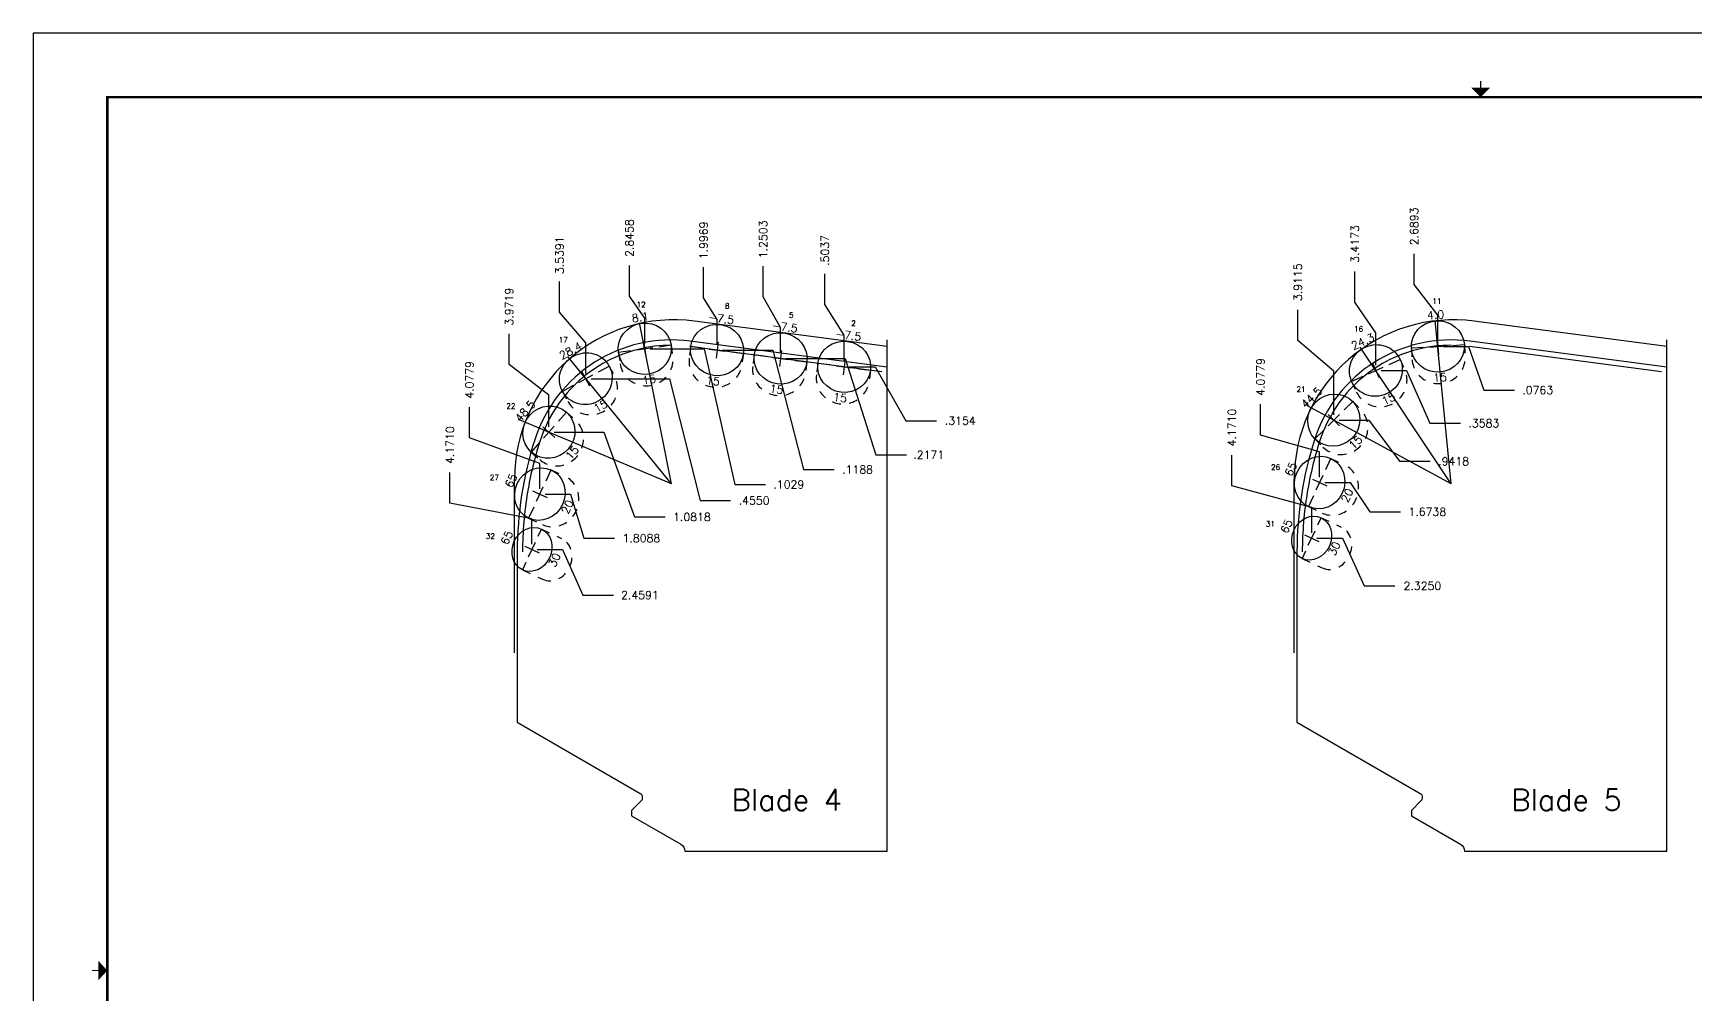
# Model space of a CAD drawing. Extents: x 72.5 to 140.5, y 4 to 26.
# Drawn here: x 106.5 to 126.02, y 14.67 to 25.96 of the extents above; entities that cross this region are included whole.
import ezdxf
from ezdxf.enums import TextEntityAlignment as Align

# ---------------------------------------------------------------- set-up
doc = ezdxf.new("R2010")
doc.units = 0
doc.header["$MEASUREMENT"] = 0
doc.header["$PDMODE"] = 3
doc.linetypes.add('CENTER2', pattern=[1.125, 0.75, -0.125, 0.125, -0.125])
doc.linetypes.add('HIDDEN2', pattern=[0.1875, 0.125, -0.0625])
doc.layers.get('0').update_dxf_attribs({"linetype": 'CONTINUOUS'})
doc.layers.get('Defpoints').update_dxf_attribs({"color": 10, "linetype": 'CONTINUOUS'})
doc.layers.add('Blade4', color=7, linetype='CONTINUOUS', true_color=0x00cccc)
doc.layers.add('Blade5', color=7, linetype='CONTINUOUS', true_color=0x0066cc)
for name, color, linetype in [('CLine', 5, 'CENTER2'), ('Dims', 4, 'CONTINUOUS'), ('Title Block', 7, 'CONTINUOUS')]:
    doc.layers.add(name, color=color, linetype=linetype)
doc.styles.add('RomanD', font='romand.shx', dxfattribs={"width": 0.9})
doc.styles.add('RomanS', font='romans')
doc.dimstyles.get("Standard").update_dxf_attribs({"dimtxt": 0.094, "dimasz": 0.18, "dimexe": 0.0625, "dimexo": 0.0625, "dimgap": 0.09, "dimtad": 0, "dimtih": 1, "dimtoh": 1, "dimdec": 4, "dimzin": 4, "dimdsep": 46, "dimtxsty": 'RomanS', "dimcen": 0.09, "dimazin": 1, "dimtfac": 1, "dimtdec": 4, "dimtofl": 0, "dimtmove": 0, "dimatfit": 1, "dimfxl": 1, "dimtolj": 1, "dimtzin": 0, "dimarcsym": 0})

# ---------------------------------------------------------------- blocks, each defined once
blk = doc.blocks.new('CMark')
at = {"layer": 'CLine'}
for p, q in [((-0.094, 0), (0.094, 0)), ((0, 0.094), (0, -0.094))]:
    blk.add_line(p, q, dxfattribs=at)
blk = doc.blocks.new('1613@15')
for p, q in [((-0.17, 0), (-0.312, 0)), ((0.171, 0), (0.312, 0))]:
    blk.add_line(p, q)
at = {"color": 8, "linetype": 'HIDDEN2', "ltscale": 0.5}
blk.add_line((-0.312, 0), (-0.312, -0.135), dxfattribs=at)
at = {"color": 8, "linetype": 'HIDDEN2', "ltscale": 0.5, "flags": 128}
blk.add_lwpolyline([(0.312, 0), (0.312, -0.135)], dxfattribs=at)
blk.add_ellipse((0, 0), major_axis=(-0.312, 0), ratio=0.965926, start_param=-3.141592653589793, end_param=3.141592653589793)
at = {"color": 8, "linetype": 'HIDDEN2', "ltscale": 0.5}
blk.add_ellipse((0, -0.135), major_axis=(-0.312, 0), ratio=0.965926, start_param=0, end_param=3.141593, dxfattribs=at)
blk.add_blockref('CMark', (0, 0))
at = {"style": 'RomanS'}
blk.add_text('15', height=0.094, dxfattribs=at).set_placement((0, -0.364), align=Align.MIDDLE_CENTER)
blk.add_attdef('ANG', text='', height=0.094, dxfattribs=at).set_placement((0, 0.298), align=Align.BOTTOM_CENTER)
blk = doc.blocks.new('*D260')
at = {"layer": 'Defpoints', "color": 0, "transparency": 16777216}
for p in [(115.795, 23.132), (116.524, 22.358), (116.02, 22.042)]:
    blk.add_point(p, dxfattribs=at)
at = {"layer": 'Dims', "color": 0, "lineweight": -2, "transparency": 16777216}
for p, q in [((115.795, 22.772), (115.795, 23.132)), ((116.02, 22.412), (115.795, 22.772)), ((116.02, 22.105), (116.02, 22.412))]:
    blk.add_line(p, q, dxfattribs=at)
at = {"layer": 'Dims', "color": 0, "transparency": 16777216, "insert": (115.795, 23.408), "char_height": 0.094, "attachment_point": 5, "rotation": 90, "style": 'RomanS'}
blk.add_mtext('\\A1;.5037', dxfattribs=at)
blk = doc.blocks.new('*D261')
at = {"layer": 'Defpoints', "color": 0, "transparency": 16777216}
for p in [(115.069, 23.222), (116.524, 22.358), (115.274, 22.14)]:
    blk.add_point(p, dxfattribs=at)
at = {"layer": 'Dims', "color": 0, "lineweight": -2, "transparency": 16777216}
for p, q in [((115.069, 22.862), (115.069, 23.222)), ((115.274, 22.502), (115.069, 22.862)), ((115.274, 22.203), (115.274, 22.502))]:
    blk.add_line(p, q, dxfattribs=at)
at = {"layer": 'Dims', "color": 0, "transparency": 16777216, "insert": (115.069, 23.538), "char_height": 0.094, "attachment_point": 5, "rotation": 90, "style": 'RomanS'}
blk.add_mtext('\\A1;1.2503', dxfattribs=at)
blk = doc.blocks.new('*D262')
at = {"layer": 'Defpoints', "color": 0, "transparency": 16777216}
for p in [(114.369, 23.213), (116.524, 22.358), (114.527, 22.239)]:
    blk.add_point(p, dxfattribs=at)
at = {"layer": 'Dims', "color": 0, "lineweight": -2, "transparency": 16777216}
for p, q in [((114.369, 22.853), (114.369, 23.213)), ((114.527, 22.599), (114.369, 22.853)), ((114.527, 22.301), (114.527, 22.599))]:
    blk.add_line(p, q, dxfattribs=at)
at = {"layer": 'Dims', "color": 0, "transparency": 16777216, "insert": (114.369, 23.526), "char_height": 0.094, "attachment_point": 5, "rotation": 90, "style": 'RomanS'}
blk.add_mtext('\\A1;1.9969', dxfattribs=at)
blk = doc.blocks.new('*D263')
at = {"layer": 'Defpoints', "color": 0, "transparency": 16777216}
for p in [(113.498, 23.231), (116.524, 22.358), (113.678, 22.255)]:
    blk.add_point(p, dxfattribs=at)
at = {"layer": 'Dims', "color": 0, "lineweight": -2, "transparency": 16777216}
for p, q in [((113.498, 22.871), (113.498, 23.231)), ((113.678, 22.615), (113.498, 22.871)), ((113.678, 22.317), (113.678, 22.615))]:
    blk.add_line(p, q, dxfattribs=at)
at = {"layer": 'Dims', "color": 0, "transparency": 16777216, "insert": (113.498, 23.553), "char_height": 0.094, "attachment_point": 5, "rotation": 90, "style": 'RomanS'}
blk.add_mtext('\\A1;2.8458', dxfattribs=at)
blk = doc.blocks.new('*D264')
at = {"layer": 'Defpoints', "color": 0, "transparency": 16777216}
for p in [(112.677, 23.042), (116.524, 22.358), (112.985, 21.903)]:
    blk.add_point(p, dxfattribs=at)
at = {"layer": 'Dims', "color": 0, "lineweight": -2, "transparency": 16777216}
for p, q in [((112.677, 22.682), (112.677, 23.042)), ((112.985, 22.322), (112.677, 22.682)), ((112.985, 21.965), (112.985, 22.322))]:
    blk.add_line(p, q, dxfattribs=at)
at = {"layer": 'Dims', "color": 0, "transparency": 16777216, "insert": (112.677, 23.352), "char_height": 0.094, "attachment_point": 5, "rotation": 90, "style": 'RomanS'}
blk.add_mtext('\\A1;3.5391', dxfattribs=at)
blk = doc.blocks.new('*D265')
at = {"layer": 'Defpoints', "color": 0, "transparency": 16777216}
for p in [(112.085, 22.428), (116.524, 22.358), (112.552, 21.276)]:
    blk.add_point(p, dxfattribs=at)
at = {"layer": 'Dims', "color": 0, "lineweight": -2, "transparency": 16777216}
for p, q in [((112.085, 22.068), (112.085, 22.428)), ((112.552, 21.708), (112.085, 22.068)), ((112.552, 21.338), (112.552, 21.708))]:
    blk.add_line(p, q, dxfattribs=at)
at = {"layer": 'Dims', "color": 0, "transparency": 16777216, "insert": (112.085, 22.748), "char_height": 0.094, "attachment_point": 5, "rotation": 90, "style": 'RomanS'}
blk.add_mtext('\\A1;3.9719', dxfattribs=at)
blk = doc.blocks.new('*D266')
at = {"layer": 'Defpoints', "color": 0, "transparency": 16777216}
for p in [(116.7, 22.358), (116.02, 22.042), (117.106, 21.41)]:
    blk.add_point(p, dxfattribs=at)
at = {"layer": 'Dims', "color": 0, "lineweight": -2, "transparency": 16777216}
for p, q in [((116.083, 22.042), (116.386, 22.042)), ((116.386, 22.042), (116.746, 21.41)), ((116.746, 21.41), (117.106, 21.41))]:
    blk.add_line(p, q, dxfattribs=at)
at = {"layer": 'Dims', "color": 0, "transparency": 16777216, "insert": (117.384, 21.41), "char_height": 0.094, "attachment_point": 5, "style": 'RomanS'}
blk.add_mtext('\\A1;.3154', dxfattribs=at)
blk = doc.blocks.new('*D267')
at = {"layer": 'Defpoints', "color": 0, "transparency": 16777216}
for p in [(116.7, 22.358), (115.274, 22.14), (116.752, 21.011)]:
    blk.add_point(p, dxfattribs=at)
at = {"layer": 'Dims', "color": 0, "lineweight": -2, "transparency": 16777216}
for p, q in [((115.336, 22.14), (116.032, 22.14)), ((116.032, 22.14), (116.392, 21.011)), ((116.392, 21.011), (116.752, 21.011))]:
    blk.add_line(p, q, dxfattribs=at)
at = {"layer": 'Dims', "color": 0, "transparency": 16777216, "insert": (117.014, 21.011), "char_height": 0.094, "attachment_point": 5, "style": 'RomanS'}
blk.add_mtext('\\A1;.2171', dxfattribs=at)
blk = doc.blocks.new('*D268')
at = {"layer": 'Defpoints', "color": 0, "transparency": 16777216}
for p in [(116.524, 22.358), (114.527, 22.239), (115.903, 20.836)]:
    blk.add_point(p, dxfattribs=at)
at = {"layer": 'Dims', "color": 0, "lineweight": -2, "transparency": 16777216}
for p, q in [((114.59, 22.239), (115.183, 22.239)), ((115.183, 22.239), (115.543, 20.836)), ((115.543, 20.836), (115.903, 20.836))]:
    blk.add_line(p, q, dxfattribs=at)
at = {"layer": 'Dims', "color": 0, "transparency": 16777216, "insert": (116.178, 20.836), "char_height": 0.094, "attachment_point": 5, "style": 'RomanS'}
blk.add_mtext('\\A1;.1188', dxfattribs=at)
blk = doc.blocks.new('*D269')
at = {"layer": 'Defpoints', "color": 0, "transparency": 16777216}
for p in [(116.524, 22.358), (113.678, 22.255), (115.097, 20.661)]:
    blk.add_point(p, dxfattribs=at)
at = {"layer": 'Dims', "color": 0, "lineweight": -2, "transparency": 16777216}
for p, q in [((113.741, 22.255), (114.377, 22.255)), ((114.377, 22.255), (114.737, 20.661)), ((114.737, 20.661), (115.097, 20.661))]:
    blk.add_line(p, q, dxfattribs=at)
at = {"layer": 'Dims', "color": 0, "transparency": 16777216, "insert": (115.37, 20.661), "char_height": 0.094, "attachment_point": 5, "style": 'RomanS'}
blk.add_mtext('\\A1;.1029', dxfattribs=at)
blk = doc.blocks.new('*D270')
at = {"layer": 'Defpoints', "color": 0, "transparency": 16777216}
for p in [(116.524, 22.358), (112.985, 21.903), (114.687, 20.473)]:
    blk.add_point(p, dxfattribs=at)
at = {"layer": 'Dims', "color": 0, "lineweight": -2, "transparency": 16777216}
for p, q in [((113.048, 21.903), (113.967, 21.903)), ((113.967, 21.903), (114.327, 20.473)), ((114.327, 20.473), (114.687, 20.473))]:
    blk.add_line(p, q, dxfattribs=at)
at = {"layer": 'Dims', "color": 0, "transparency": 16777216, "insert": (114.963, 20.473), "char_height": 0.094, "attachment_point": 5, "style": 'RomanS'}
blk.add_mtext('\\A1;.4550', dxfattribs=at)
blk = doc.blocks.new('*D271')
at = {"layer": 'Defpoints', "color": 0, "transparency": 16777216}
for p in [(116.524, 22.358), (112.552, 21.276), (113.916, 20.28)]:
    blk.add_point(p, dxfattribs=at)
at = {"layer": 'Dims', "color": 0, "lineweight": -2, "transparency": 16777216}
for p, q in [((112.615, 21.276), (113.196, 21.276)), ((113.196, 21.276), (113.556, 20.28)), ((113.556, 20.28), (113.916, 20.28))]:
    blk.add_line(p, q, dxfattribs=at)
at = {"layer": 'Dims', "color": 0, "transparency": 16777216, "insert": (114.232, 20.28), "char_height": 0.094, "attachment_point": 5, "style": 'RomanS'}
blk.add_mtext('\\A1;1.0818', dxfattribs=at)
blk = doc.blocks.new('*D278')
at = {"layer": 'Defpoints', "color": 0, "transparency": 16777216}
for p in [(122.715, 23.368), (122.994, 22.281), (125.683, 22.358)]:
    blk.add_point(p, dxfattribs=at)
at = {"layer": 'Dims', "color": 0, "lineweight": -2, "transparency": 16777216}
for p, q in [((122.715, 23.008), (122.715, 23.368)), ((122.994, 22.648), (122.715, 23.008)), ((122.994, 22.344), (122.994, 22.648))]:
    blk.add_line(p, q, dxfattribs=at)
at = {"layer": 'Dims', "color": 0, "transparency": 16777216, "insert": (122.715, 23.69), "char_height": 0.094, "attachment_point": 5, "rotation": 90, "style": 'RomanS'}
blk.add_mtext('\\A1;2.6893', dxfattribs=at)
blk = doc.blocks.new('*D279')
at = {"layer": 'Defpoints', "color": 0, "transparency": 16777216}
for p in [(122.019, 23.161), (125.683, 22.358), (122.266, 21.999)]:
    blk.add_point(p, dxfattribs=at)
at = {"layer": 'Dims', "color": 0, "lineweight": -2, "transparency": 16777216}
for p, q in [((122.019, 22.801), (122.019, 23.161)), ((122.266, 22.441), (122.019, 22.801)), ((122.266, 22.062), (122.266, 22.441))]:
    blk.add_line(p, q, dxfattribs=at)
at = {"layer": 'Dims', "color": 0, "transparency": 16777216, "insert": (122.019, 23.484), "char_height": 0.094, "attachment_point": 5, "rotation": 90, "style": 'RomanS'}
blk.add_mtext('\\A1;3.4173', dxfattribs=at)
blk = doc.blocks.new('*D280')
at = {"layer": 'Defpoints', "color": 0, "transparency": 16777216}
for p in [(121.349, 22.712), (125.683, 22.358), (121.771, 21.416)]:
    blk.add_point(p, dxfattribs=at)
at = {"layer": 'Dims', "color": 0, "lineweight": -2, "transparency": 16777216}
for p, q in [((121.349, 22.352), (121.349, 22.712)), ((121.771, 21.992), (121.349, 22.352)), ((121.771, 21.478), (121.771, 21.992))]:
    blk.add_line(p, q, dxfattribs=at)
at = {"layer": 'Dims', "color": 0, "transparency": 16777216, "insert": (121.349, 23.035), "char_height": 0.094, "attachment_point": 5, "rotation": 90, "style": 'RomanS'}
blk.add_mtext('\\A1;3.9115', dxfattribs=at)
blk = doc.blocks.new('*D281')
at = {"layer": 'Defpoints', "color": 0, "transparency": 16777216}
for p in [(122.994, 22.281), (125.683, 22.358), (123.892, 21.769)]:
    blk.add_point(p, dxfattribs=at)
at = {"layer": 'Dims', "color": 0, "lineweight": -2, "transparency": 16777216}
for p, q in [((123.056, 22.281), (123.354, 22.281)), ((123.354, 22.281), (123.532, 21.769)), ((123.532, 21.769), (123.892, 21.769))]:
    blk.add_line(p, q, dxfattribs=at)
at = {"layer": 'Dims', "color": 0, "transparency": 16777216, "insert": (124.167, 21.769), "char_height": 0.094, "attachment_point": 5, "style": 'RomanS'}
blk.add_mtext('\\A1;.0763', dxfattribs=at)
blk = doc.blocks.new('*D282')
at = {"layer": 'Defpoints', "color": 0, "transparency": 16777216}
for p in [(125.683, 22.358), (122.266, 21.999), (123.258, 21.379)]:
    blk.add_point(p, dxfattribs=at)
at = {"layer": 'Dims', "color": 0, "lineweight": -2, "transparency": 16777216}
for p, q in [((122.328, 21.999), (122.626, 21.999)), ((122.626, 21.999), (122.898, 21.379)), ((122.898, 21.379), (123.258, 21.379))]:
    blk.add_line(p, q, dxfattribs=at)
at = {"layer": 'Dims', "color": 0, "transparency": 16777216, "insert": (123.534, 21.379), "char_height": 0.094, "attachment_point": 5, "style": 'RomanS'}
blk.add_mtext('\\A1;.3583', dxfattribs=at)
blk = doc.blocks.new('*D283')
at = {"layer": 'Defpoints', "color": 0, "transparency": 16777216}
for p in [(125.683, 22.358), (121.771, 21.416), (122.903, 20.933)]:
    blk.add_point(p, dxfattribs=at)
at = {"layer": 'Dims', "color": 0, "lineweight": -2, "transparency": 16777216}
for p, q in [((121.834, 21.416), (122.183, 21.416)), ((122.183, 21.416), (122.543, 20.933)), ((122.543, 20.933), (122.903, 20.933))]:
    blk.add_line(p, q, dxfattribs=at)
at = {"layer": 'Dims', "color": 0, "transparency": 16777216, "insert": (123.179, 20.933), "char_height": 0.094, "attachment_point": 5, "style": 'RomanS'}
blk.add_mtext('\\A1;.9418', dxfattribs=at)
blk = doc.blocks.new('1613@20')
for p, q in [((-0.17, 0), (-0.312, 0)), ((0.171, 0), (0.312, 0))]:
    blk.add_line(p, q)
at = {"color": 8, "linetype": 'HIDDEN2', "ltscale": 0.5}
blk.add_line((-0.312, 0), (-0.312, -0.178), dxfattribs=at)
at = {"color": 8, "linetype": 'HIDDEN2', "ltscale": 0.5, "flags": 128}
blk.add_lwpolyline([(0.312, 0), (0.312, -0.178)], dxfattribs=at)
blk.add_ellipse((0, 0), major_axis=(-0.312, 0), ratio=0.939693, start_param=-3.141592653589793, end_param=3.141592653589793)
at = {"color": 8, "linetype": 'HIDDEN2', "ltscale": 0.5}
blk.add_ellipse((0, -0.178), major_axis=(-0.312, 0), ratio=0.939693, start_param=0, end_param=3.141593, dxfattribs=at)
blk.add_blockref('CMark', (0, 0))
at = {"style": 'RomanS'}
blk.add_text('20', height=0.094, dxfattribs=at).set_placement((0, -0.356), align=Align.MIDDLE_CENTER)
blk.add_attdef('ANG', text='', height=0.094, dxfattribs=at).set_placement((0, 0.298), align=Align.BOTTOM_CENTER)
blk = doc.blocks.new('*D292')
at = {"layer": 'Defpoints', "color": 0, "transparency": 16777216}
for p in [(125.683, 22.358), (120.911, 21.602), (121.605, 20.684)]:
    blk.add_point(p, dxfattribs=at)
at = {"layer": 'Dims', "color": 0, "lineweight": -2, "transparency": 16777216}
for p, q in [((120.911, 21.242), (120.911, 21.602)), ((121.605, 21.044), (120.911, 21.242)), ((121.605, 20.746), (121.605, 21.044))]:
    blk.add_line(p, q, dxfattribs=at)
at = {"layer": 'Dims', "color": 0, "transparency": 16777216, "insert": (120.911, 21.923), "char_height": 0.094, "attachment_point": 5, "rotation": 90, "style": 'RomanS'}
blk.add_mtext('\\A1;4.0779', dxfattribs=at)
blk = doc.blocks.new('*D293')
at = {"layer": 'Defpoints', "color": 0, "transparency": 16777216}
for p in [(125.683, 22.358), (121.605, 20.684), (122.554, 20.341)]:
    blk.add_point(p, dxfattribs=at)
at = {"layer": 'Dims', "color": 0, "lineweight": -2, "transparency": 16777216}
for p, q in [((121.667, 20.684), (121.965, 20.684)), ((121.965, 20.684), (122.194, 20.341)), ((122.194, 20.341), (122.554, 20.341))]:
    blk.add_line(p, q, dxfattribs=at)
at = {"layer": 'Dims', "color": 0, "transparency": 16777216, "insert": (122.87, 20.341), "char_height": 0.094, "attachment_point": 5, "style": 'RomanS'}
blk.add_mtext('\\A1;1.6738', dxfattribs=at)
blk = doc.blocks.new('1313@30')
for p, q in [((-0.17, 0), (-0.265, 0)), ((0.171, 0), (0.264, 0))]:
    blk.add_line(p, q)
at = {"color": 8, "linetype": 'HIDDEN2', "ltscale": 0.5}
blk.add_line((-0.265, 0), (-0.265, -0.26), dxfattribs=at)
at = {"color": 8, "linetype": 'HIDDEN2', "ltscale": 0.5, "flags": 128}
blk.add_lwpolyline([(0.264, 0), (0.264, -0.26)], dxfattribs=at)
blk.add_ellipse((0, 0), major_axis=(0.264, 0), ratio=0.866025)
at = {"color": 8, "linetype": 'HIDDEN2', "ltscale": 0.5}
blk.add_ellipse((0, -0.26), major_axis=(0.264, 0), ratio=0.866025, start_param=3.141593, end_param=6.283185, dxfattribs=at)
blk.add_blockref('CMark', (0, 0))
at = {"style": 'RomanS'}
blk.add_text('30', height=0.094, dxfattribs=at).set_placement((0, -0.292), align=Align.MIDDLE_CENTER)
blk.add_attdef('ANG', text='', height=0.094, dxfattribs=at).set_placement((0, 0.251), align=Align.BOTTOM_CENTER)
blk = doc.blocks.new('*D298')
at = {"layer": 'Defpoints', "color": 0, "transparency": 16777216}
for p in [(125.683, 22.358), (120.575, 21.006), (121.512, 20.033)]:
    blk.add_point(p, dxfattribs=at)
at = {"layer": 'Dims', "color": 0, "lineweight": -2, "transparency": 16777216}
for p, q in [((120.575, 20.646), (120.575, 21.006)), ((121.512, 20.393), (120.575, 20.646)), ((121.512, 20.095), (121.512, 20.393))]:
    blk.add_line(p, q, dxfattribs=at)
at = {"layer": 'Dims', "color": 0, "transparency": 16777216, "insert": (120.575, 21.329), "char_height": 0.094, "attachment_point": 5, "rotation": 90, "style": 'RomanS'}
blk.add_mtext('\\A1;4.1710', dxfattribs=at)
blk = doc.blocks.new('*D299')
at = {"layer": 'Defpoints', "color": 0, "transparency": 16777216}
for p in [(125.683, 22.358), (121.512, 20.033), (122.489, 19.471)]:
    blk.add_point(p, dxfattribs=at)
at = {"layer": 'Dims', "color": 0, "lineweight": -2, "transparency": 16777216}
for p, q in [((121.574, 20.033), (121.872, 20.033)), ((121.872, 20.033), (122.129, 19.471)), ((122.129, 19.471), (122.489, 19.471))]:
    blk.add_line(p, q, dxfattribs=at)
at = {"layer": 'Dims', "color": 0, "transparency": 16777216, "insert": (122.812, 19.471), "char_height": 0.094, "attachment_point": 5, "style": 'RomanS'}
blk.add_mtext('\\A1;2.3250', dxfattribs=at)
blk = doc.blocks.new('*D300')
at = {"layer": 'Defpoints', "color": 0, "transparency": 16777216}
for p in [(116.524, 22.358), (111.619, 21.569), (112.446, 20.549)]:
    blk.add_point(p, dxfattribs=at)
at = {"layer": 'Dims', "color": 0, "lineweight": -2, "transparency": 16777216}
for p, q in [((111.619, 21.209), (111.619, 21.569)), ((112.446, 20.909), (111.619, 21.209)), ((112.446, 20.611), (112.446, 20.909))]:
    blk.add_line(p, q, dxfattribs=at)
at = {"layer": 'Dims', "color": 0, "transparency": 16777216, "insert": (111.619, 21.889), "char_height": 0.094, "attachment_point": 5, "rotation": 90, "style": 'RomanS'}
blk.add_mtext('\\A1;4.0779', dxfattribs=at)
blk = doc.blocks.new('*D301')
at = {"layer": 'Defpoints', "color": 0, "transparency": 16777216}
for p in [(116.524, 22.358), (112.446, 20.549), (113.323, 20.031)]:
    blk.add_point(p, dxfattribs=at)
at = {"layer": 'Dims', "color": 0, "lineweight": -2, "transparency": 16777216}
for p, q in [((112.509, 20.549), (112.806, 20.549)), ((112.806, 20.549), (112.963, 20.031)), ((112.963, 20.031), (113.323, 20.031))]:
    blk.add_line(p, q, dxfattribs=at)
at = {"layer": 'Dims', "color": 0, "transparency": 16777216, "insert": (113.639, 20.031), "char_height": 0.094, "attachment_point": 5, "style": 'RomanS'}
blk.add_mtext('\\A1;1.8088', dxfattribs=at)
blk = doc.blocks.new('*D304')
at = {"layer": 'Defpoints', "color": 0, "transparency": 16777216}
for p in [(116.524, 22.358), (111.39, 20.801), (112.353, 19.898)]:
    blk.add_point(p, dxfattribs=at)
at = {"layer": 'Dims', "color": 0, "lineweight": -2, "transparency": 16777216}
for p, q in [((111.39, 20.441), (111.39, 20.801)), ((112.353, 20.258), (111.39, 20.441)), ((112.353, 19.961), (112.353, 20.258))]:
    blk.add_line(p, q, dxfattribs=at)
at = {"layer": 'Dims', "color": 0, "transparency": 16777216, "insert": (111.39, 21.123), "char_height": 0.094, "attachment_point": 5, "rotation": 90, "style": 'RomanS'}
blk.add_mtext('\\A1;4.1710', dxfattribs=at)
blk = doc.blocks.new('*D305')
at = {"layer": 'Defpoints', "color": 0, "transparency": 16777216}
for p in [(116.524, 22.358), (112.353, 19.898), (113.312, 19.363)]:
    blk.add_point(p, dxfattribs=at)
at = {"layer": 'Dims', "color": 0, "lineweight": -2, "transparency": 16777216}
for p, q in [((112.416, 19.898), (112.713, 19.898)), ((112.713, 19.898), (112.952, 19.363)), ((112.952, 19.363), (113.312, 19.363))]:
    blk.add_line(p, q, dxfattribs=at)
at = {"layer": 'Dims', "color": 0, "transparency": 16777216, "insert": (113.621, 19.363), "char_height": 0.094, "attachment_point": 5, "style": 'RomanS'}
blk.add_mtext('\\A1;2.4591', dxfattribs=at)
blk = doc.blocks.new('COT_Dblock')
at = {"layer": 'Title Block', "color": 8}
blk.add_lwpolyline([(0, 0), (34, 0), (34, 22), (0, 22)], close=True, dxfattribs=at)
at = {"layer": 'Title Block', "const_width": 0.015}
for points in [[(17, 21.438), (17, 21.363)], [(0.69, 11), (0.765, 11)]]:
    blk.add_lwpolyline(points, dxfattribs=at)
at = {"layer": 'Title Block', "const_width": 0.03}
blk.add_lwpolyline([(33.13, 21.25), (0.87, 21.25), (0.87, 0.75), (33.13, 0.75)], close=True, dxfattribs=at)
at = {"layer": 'Title Block'}
for points in [[(16.887, 21.363), (17.113, 21.363), (17, 21.25)], [(0.765, 10.887), (0.765, 11.113), (0.87, 11)]]:
    blk.add_solid(points, dxfattribs=at)
at = {"layer": 'Title Block', "color": 1, "style": 'RomanS', "flags": 8}
for tag, p in [('FNAME', (0.62, 3.75)), ('REVDATE', (0.62, 2.25)), ('USER', (0.62, 0.75))]:
    blk.add_attdef(tag, text='', height=0.047, rotation=90, dxfattribs=at).set_placement(p, align=Align.BOTTOM_LEFT)
at = {"layer": 'Title Block', "color": 3, "style": 'RomanS', "flags": 8}
blk.add_attdef('DRAWN', text='', height=0.11, dxfattribs=at).set_placement((28.7, 1.984), align=Align.MIDDLE_CENTER)
for tag, p in [('DDATE', (28.356, 1.672)), ('CHECK', (28.356, 1.406)), ('MATRL', (28.356, 1.149)), ('PDATE', (28.356, 0.883)), ('SCALE', (29.896, 0.855)), ('SHEET', (32.005, 0.855))]:
    blk.add_attdef(tag, text='', height=0.094, dxfattribs=at).set_placement(p, align=Align.MIDDLE_LEFT)
at = {"layer": 'Title Block', "color": 3, "style": 'RomanD', "width": 0.9, "flags": 8}
for tag, height, p in [('TITL1', 0.125, (31.337, 1.684)), ('TITL2', 0.094, (31.337, 1.514)), ('TITL3', 0.094, (31.337, 1.374))]:
    blk.add_attdef(tag, text='', height=height, dxfattribs=at).set_placement(p, align=Align.MIDDLE_CENTER)
at = {"layer": 'Title Block', "color": 3, "style": 'RomanS', "flags": 8}
for tag, p in [('FSCM#', (30.337, 1.121)), ('DWG#', (31.81, 1.121)), ('REV#', (32.97, 1.121))]:
    blk.add_attdef(tag, text='', height=0.094, dxfattribs=at).set_placement(p, align=Align.TOP_CENTER)

msp = doc.modelspace()

# ---------------------------------------------------------------- linework, layer by layer
at = {"flags": 128}
for points in [[(116.52412, 22.03886), (114.21313, 22.34311, 0.36263054), (112.38589, 21.1851, 0.07769743), (112.18037, 19.8705), (112.18037, 17.8705), (113.6335, 17.03154, -0.26794919), (113.64912, 17.00447), (113.64912, 16.97296, -0.19891237), (113.63997, 16.95086), (113.52412, 16.83501), (113.52412, 16.77251), (114.10225, 16.43873, -0.26794919), (114.14912, 16.35754), (114.20912, 16.35754), (116.52412, 16.35754), (116.52412, 22.35754)], [(113.99347, 22.29504, 0.12331295), (113.22752, 22.10353, 0.12331295)], [(125.68287, 22.03886), (123.37188, 22.34311, 0.36263054), (121.54464, 21.1851, 0.07769743), (121.33912, 19.8705), (121.33912, 17.8705), (122.79225, 17.03154, -0.26794919), (122.80787, 17.00447), (122.80787, 16.97296, -0.19891237), (122.79872, 16.95086), (122.68287, 16.83501), (122.68287, 16.77251), (123.261, 16.43873, -0.26794919), (123.30787, 16.35754), (123.36787, 16.35754), (125.68287, 16.35754), (125.68287, 22.35754)], [(123.15222, 22.29504, 0.12331295), (122.38627, 22.10353, 0.12331295)], [(113.22752, 22.10353, 0.12252614), (112.64505, 21.5778, 0.12252614)], [(122.38627, 22.10353, 0.12252614), (121.8038, 21.5778, 0.12252614)], [(112.64505, 21.5778, 0.07075561), (112.44541, 21.16602, 0.03606193), (112.30121, 20.57179, 0.01955387)], [(121.8038, 21.5778, 0.07075561), (121.60416, 21.16602, 0.03606193), (121.45996, 20.57179, 0.01955387)], [(112.30121, 20.57179, 0.04151917), (112.24287, 19.8705)], [(121.45996, 20.57179, 0.04151917), (121.40162, 19.8705)]]:
    msp.add_lwpolyline(points, format="xyb", dxfattribs=at)
for points in [[(116.46162, 21.98405), (114.20498, 22.28114)], [(125.62037, 21.98405), (123.36373, 22.28114)]]:
    msp.add_lwpolyline(points, dxfattribs=at)
at = {"layer": 'Blade4'}
for q in [(113.61773, 22.56006), (112.77287, 22.16194), (112.21565, 21.41723)]:
    msp.add_line((113.99287, 20.67004), q, dxfattribs=at)
at = {"layer": 'Blade5'}
for q in [(122.9635, 22.5877), (122.08275, 22.27357), (121.4556, 21.58638)]:
    msp.add_line((123.15162, 20.67004), q, dxfattribs=at)
at = {"layer": 'Dims'}
for p, q in [((116.52412, 22.28028), (114.26321, 22.57793)), ((125.68287, 22.28028), (123.42196, 22.57793)), ((112.14912, 18.68436), (112.14912, 20.72393)), ((121.30787, 18.68436), (121.30787, 20.72393))]:
    msp.add_line(p, q, dxfattribs=at)
for centre in [(114.01912, 20.72393), (123.17787, 20.72393)]:
    msp.add_arc(centre, 1.87, 82.5, 180, dxfattribs=at)

# ---------------------------------------------------------------- block references
msp.add_blockref('COT_Dblock', (106.49537, 3.9569))
at = {"layer": 'Blade4'}
for name, p, rotation, values in [('1613@15', (113.67835, 22.25464), 8.100000000000001, {'ANG': '8.1'}), ('1613@15', (114.52719, 22.23872), 352.5, {'ANG': '-7.5'}), ('1613@15', (115.27379, 22.14043), 352.5, {'ANG': '-7.5'}), ('1613@15', (116.02039, 22.04214), 352.5, {'ANG': '-7.5'}), ('1613@15', (112.98501, 21.90251), 28.4, {'ANG': '28.4'}), ('1613@15', (112.55219, 21.27574), 48.5, {'ANG': '48.5'}), ('1613@20', (112.44623, 20.54879), 65, {'ANG': '65'}), ('1313@30', (112.3531, 19.89842), 65, {'ANG': '65'})]:
    msp.add_blockref(name, p, dxfattribs=dict(at, rotation=rotation)).add_auto_attribs(values)
at = {"layer": 'Blade5'}
for name, p, rotation, values in [('1613@15', (122.99356, 22.28125), 4, {'ANG': '4.0'}), ('1613@15', (122.2656, 21.99925), 24.3, {'ANG': '24.3'}), ('1613@15', (121.77136, 21.41577), 44.5, {'ANG': '44.5'}), ('1613@20', (121.60498, 20.68374), 65, {'ANG': '65'}), ('1313@30', (121.51185, 20.03251), 65, {'ANG': '65'})]:
    msp.add_blockref(name, p, dxfattribs=dict(at, rotation=rotation)).add_auto_attribs(values)

# ---------------------------------------------------------------- texts
at = {"layer": 'Blade4', "style": 'RomanS'}
for s, p in [('12', (113.58115, 22.74116)), ('8', (114.62055, 22.72514)), ('5', (115.37192, 22.61826)), ('2', (116.10409, 22.52234)), ('17', (112.66684, 22.32806)), ('22', (112.05235, 21.55077)), ('27', (111.85858, 20.71279)), ('32', (111.811, 20.02388))]:
    msp.add_text(s, height=0.0625, dxfattribs=at).set_placement(p)
at = {"layer": 'Blade5', "style": 'RomanS'}
for s, p in [('11', (122.93067, 22.78332)), ('16', (122.00984, 22.45518)), ('21', (121.334, 21.74693)), ('26', (121.03457, 20.83281)), ('31', (120.97332, 20.1667))]:
    msp.add_text(s, height=0.0625, dxfattribs=at).set_placement(p)
at = {"layer": 'Dims', "style": 'RomanS'}
for s, p in [('Blade 4', (114.69788, 16.83498)), ('Blade 5', (123.85663, 16.83498))]:
    msp.add_text(s, height=0.25, dxfattribs=at).set_placement(p)

# ---------------------------------------------------------------- dimensions: what is measured, and where the dimension line sits
at = {"layer": 'Dims'}
for feature_location, offset, dtype, origin, picture, middle in [((122.99356, 22.28125), (-0.2787, 1.08627), 1, (125.68287, 22.35754), '*D278', (122.71487, 23.69028)), ((113.67835, 22.25464), (-0.18001, 0.97591), 1, (116.52412, 22.35754), '*D263', (113.49834, 23.55332)), ((114.52719, 22.23872), (-0.15845, 0.9739), 1, (116.52412, 22.35754), '*D262', (114.36873, 23.52643)), ((115.27379, 22.14043), (-0.20516, 1.08116), 1, (116.52412, 22.35754), '*D261', (115.06863, 23.53763)), ((122.2656, 21.99925), (-0.24692, 1.16178), 1, (125.68287, 22.35754), '*D279', (122.01869, 23.4838)), ((112.98501, 21.90251), (-0.30771, 1.13972), 1, (116.52412, 22.35754), '*D264', (112.6773, 23.35156)), ((116.02039, 22.04214), (-0.22494, 1.08977), 1, (116.52412, 22.35754), '*D260', (115.79545, 23.40767)), ((121.77136, 21.41577), (-0.42191, 1.29638), 1, (125.68287, 22.35754), '*D280', (121.34946, 23.03491)), ((112.55219, 21.27574), (-0.46711, 1.15219), 1, (116.52412, 22.35754), '*D265', (112.08508, 22.74846)), ((112.3531, 19.89842), (-0.96264, 0.90211), 1, (116.52412, 22.35754), '*D304', (111.39046, 21.12328)), ((112.44623, 20.54879), (-0.82734, 1.01993), 1, (116.52412, 22.35754), '*D300', (111.61889, 21.88924)), ((112.3531, 19.89842), (0.9586, -0.53588), 0, (116.52412, 22.35754), '*D305', (113.62104, 19.36253)), ((112.446226, 20.548788), (0.876898, -0.517503), 0, (116.524121, 22.357544), '*D301', (113.639172, 20.031285)), ((112.55219, 21.27574), (1.36341, -0.99559), 0, (116.52412, 22.35754), '*D271', (114.23164, 20.28015)), ((112.98501, 21.90251), (1.70226, -1.42956), 0, (116.52412, 22.35754), '*D270', (114.96304, 20.47296)), ((113.67835, 22.25464), (1.41818, -1.59336), 0, (116.52412, 22.35754), '*D269', (115.37005, 20.66128)), ((114.52719, 22.23872), (1.37541, -1.40257), 0, (116.52412, 22.35754), '*D268', (116.17836, 20.83615)), ((115.27379, 22.14043), (1.47821, -1.12941), 0, (116.70001, 22.35754), '*D267', (117.01433, 21.01102)), ((116.02039, 22.04214), (1.08604, -0.63205), 0, (116.70001, 22.35754), '*D266', (117.38444, 21.41009)), ((121.51185, 20.03251), (-0.93692, 0.97384), 1, (125.68287, 22.35754), '*D298', (120.57494, 21.32911)), ((121.60498, 20.68374), (-0.69408, 0.91825), 1, (125.68287, 22.35754), '*D292', (120.91089, 21.92251)), ((121.51185, 20.03251), (0.9773, -0.56184), 0, (125.68287, 22.35754), '*D299', (122.81192, 19.47066)), ((121.60498, 20.68374), (0.94913, -0.3427), 0, (125.68287, 22.35754), '*D293', (122.87015, 20.34104)), ((121.77136, 21.41577), (1.13192, -0.48268), 0, (125.68287, 22.35754), '*D283', (123.17904, 20.9331)), ((122.2656, 21.99925), (0.99273, -0.62028), 0, (125.68287, 22.35754), '*D282', (123.5341, 21.37897)), ((122.99356, 22.28125), (0.89807, -0.51176), 0, (125.68287, 22.35754), '*D281', (124.1674, 21.7695))]:
    dim = msp.add_ordinate_dim(feature_location=feature_location, offset=offset, dtype=dtype, origin=origin, dimstyle='Standard', dxfattribs=at)
    dim.commit()
    dim.dimension.update_dxf_attribs({"geometry": picture, "text_midpoint": middle})

doc.saveas('drawing.dxf')
